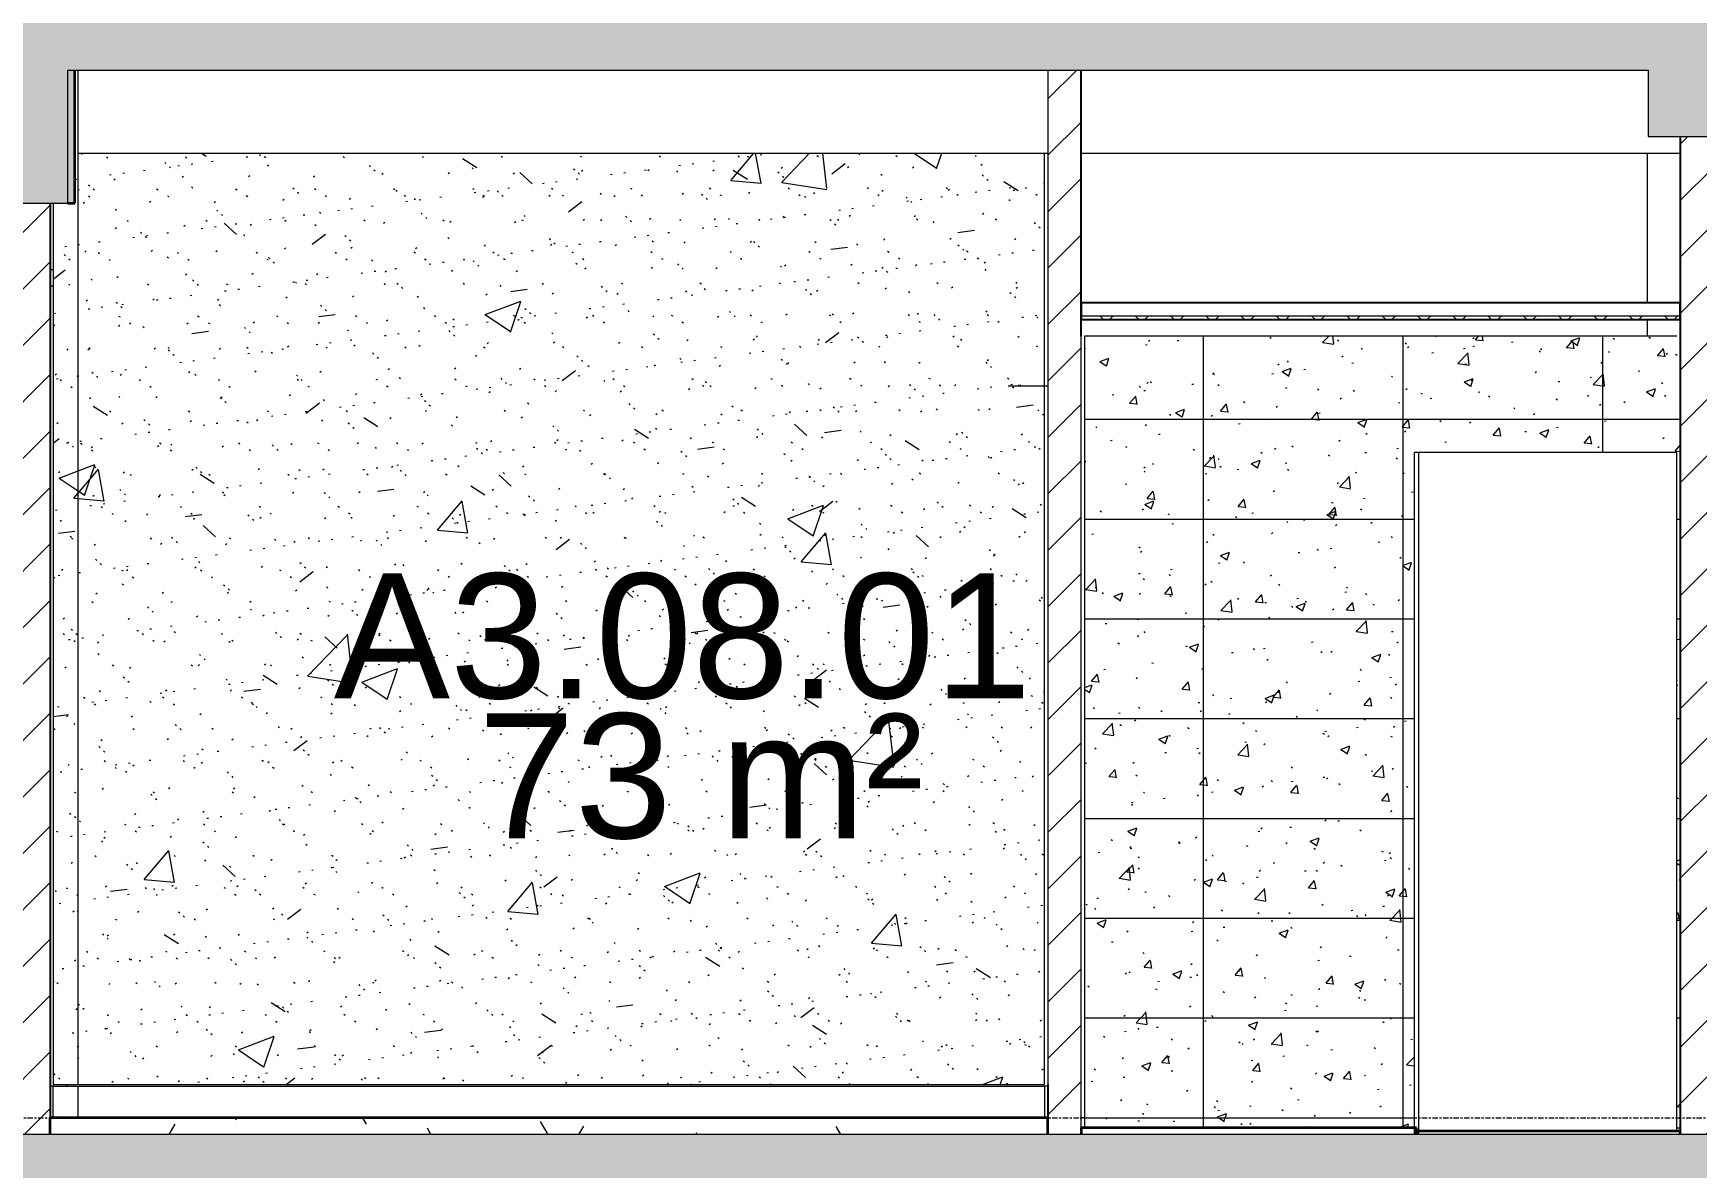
# Model space of a CAD drawing. Header units: millimetres. Extents: x 3451 to 201731, y -8641 to 35300.
# Drawn here: x 138941 to 143941, y 25850 to 29261 of the extents above; entities that cross this region are included whole.
import ezdxf

# ---------------------------------------------------------------- set-up
doc = ezdxf.new("R2010")
doc.units = ezdxf.units.MM
doc.linetypes.add('Centre', pattern=[31.75, 6.35, -4.7625, 15.875, -4.7625])
for name, color, linetype, lineweight in [('0-2', 50, 'Continuous', 5), ('A-AREA-IDEN', 2, 'Continuous', 9), ('A-CLNG', 13, 'Continuous', 9), ('A-CLNG-2', 250, 'Continuous', 25), ('A-CLNG-3', 7, 'Continuous', 9), ('A-CLNG-PATT-2', 9, 'Continuous', 9), ('A-DETL-GENF-1', 7, 'Continuous', 9), ('A-DETL-THIN', 151, 'Continuous', 9), ('A-DOOR', 31, 'Continuous', 9), ('A-DOOR-2', 50, 'Continuous', 18), ('A-FLOR-1', 10, 'Continuous', 35), ('A-FLOR-2', 7, 'Continuous', 9), ('A-FLOR-HRAL', 11, 'Continuous', 9), ('A-FLOR-HRAL-1', 253, 'Continuous', 9), ('A-FLOR-HRAL-2', 53, 'Continuous', 18), ('A-FLOR-LEVL-2', 51, 'Centre', 9), ('A-FLOR-PATT-4', 67, 'Continuous', 9), ('A-GLAZ-CURT', 52, 'Continuous', 9), ('A-GLAZ-CURT-2', 7, 'Continuous', 9), ('A-GLAZ-CURT-3', 50, 'Continuous', 18), ('A-WALL', 113, 'Continuous', 9), ('A-WALL-1', 113, 'Continuous', 25), ('A-WALL-2', 250, 'Continuous', 25), ('A-WALL-3', 7, 'Continuous', 9), ('A-WALL-PATT-2', 9, 'Continuous', 9), ('A-WALL-PATT-4', 111, 'Continuous', 9), ('I-WALL-1', 7, 'Continuous', 9), ('S-BEAM-1', 12, 'Continuous', 5), ('S-BEAM-2', 10, 'Continuous', 35), ('S-BEAM-3', 7, 'Continuous', 9), ('S-COLS', 52, 'Continuous', 9)]:
    doc.layers.add(name, color=color, linetype=linetype, lineweight=lineweight)
doc.styles.add('Arial_1', font='arial.ttf', dxfattribs={"height": 375})
pattern_1 = [(45, (-51987.05, 14125), (-84.8528, 84.8528), [])]
pattern_2 = [(50, (-51987.05, 14125), (1093.104, -95.634), [114.3, -1257.3]), (355, (-51987, 14125), (-211.46, 1146.34), [91.44, -1005.84]), (100.451, (-51896, 14117), (881.656, 1050.7), [97.14, -1068.54]), (46.184, (-51987, 14429.8), (1626.47, -252.26), [171.45, -1885.95]), (96.636, (-51851.5, 14408.8), (1424.42, 1484.57), [145.71, -1602.81]), (351.184, (-51987, 14429.8), (1424.43, 1484.55), [137.16, -1508.76]), (21, (-51834.65, 14353.6), (909.686, -613.59), [114.3, -1257.3]), (326, (-51834.7, 14353.6), (370.81, 1105.13), [91.44, -1005.84]), (71.451, (-51758.8, 14302.5), (1280.503, 491.53), [97.14, -1068.54]), (37.5, (-51987.05, 14125), (18.531, 507.33), [50.292, -943.356, 50.292, -970.788, -1009.65]), (37.5, (-51987.05, 14125), (18.531, 507.33), [-2014.728, 50.292, -959.358]), (7.5, (-51987.05, 14125), (400.918, 601.084), [50.292, -531.876, 50.292, -920.496, -384.81]), (7.5, (-51987.05, 14125), (400.918, 601.084), [-1552.956, 50.292, -334.518]), (327.5, (-52326.9, 14125), (813.545, -34.374), [50.292, -330.708, 50.292, -1138.428, -1577.34]), (327.5, (-52326.9, 14125), (813.545, -34.374), [-1569.72, 50.29, -1527.05]), (317.5, (-52479.3, 14125), (888.775, 152.56), [50.292, -445.008, 50.292, -739.14, -1120.14]), (317.5, (-52479.3, 14125), (888.775, 152.56), [-1284.73, 50.29, -1069.85])]
pattern_3 = [(37.5, (-51987.05, 14125), (-4.7995, 146.8239), [5.029, -110.795, 5.029, -124.511, -123.825]), (37.5, (-51987.05, 14125), (-4.7995, 146.8239), [-245.364, 5.029, -118.796]), (7.5, (-51987.05, 14125), (134.8574, 215.0472), [5.029, -57.455, 5.029, -99.365, -40.005]), (7.5, (-51987.05, 14125), (134.8574, 215.0472), [-166.878, 5.029, -34.976]), (327.5, (-52080.78, 14125), (237.2978, 0.4316), [5.029, -33.071, 5.029, -132.131, -179.07]), (327.5, (-52080.78, 14125), (237.2978, 0.4316), [-175.26, 5.029, -174.041]), (317.5, (-52080.78, 14125), (229.067, 66.8792), [5.029, -14.021, 5.029, -84.887, -102.87]), (317.5, (-52080.78, 14125), (229.067, 66.8792), [-108.966, 5.029, -97.841])]

# ---------------------------------------------------------------- blocks, each defined once
blk = doc.blocks.new('NCV_TKTC_KET CAU_rvt-2-TKCS_MẶT CẮT D')
at = {"layer": 'S-BEAM-1'}
h = blk.add_hatch(color=256, dxfattribs=at)
h.paths.add_polyline_path([(-61911.9, 28750), (-61883.2, 28750), (-61883.2, 29150), (-61911.9, 29150), (-61911.9, 28962.9)])
h.paths.add_polyline_path([(-61583.2, 28750), (-61561.9, 28750), (-61561.9, 29150), (-61583.2, 29150), (-61583.2, 28962.9)])
at = {"layer": 'S-BEAM-2'}
for p, q in [((-61561.9, 28750), (-61561.9, 29150)), ((-61583.2, 28750), (-61561.9, 28750))]:
    blk.add_line(p, q, dxfattribs=at)
at = {"layer": 'S-BEAM-3'}
for p, q in [((-61551.9, 28900), (-58636.9, 28900)), ((-58536.9, 28900), (-56736.9, 28900))]:
    blk.add_line(p, q, dxfattribs=at)
blk = doc.blocks.new('DOOR_CW_01 CANH MO-PANEL KINH - DIG_02-800x2200-CỬA NHÔM KÍNH-400864-TKCS_MẶT CẮT D')
at = {"layer": 'A-DOOR-2'}
blk.add_line((-37936.9, 7800), (-38056.9, 7800), dxfattribs=at)
blk = doc.blocks.new('System Panel - Glazed-647900-TKCS_MẶT CẮT D')
at = {"layer": 'A-GLAZ-CURT-2'}
for p, q in [((-56746.9, 7600), (-57187.4, 7600)), ((-56746.9, 5560), (-56746.9, 7600))]:
    blk.add_line(p, q, dxfattribs=at)
blk = doc.blocks.new('System Panel - Glazed-579379-TKCS_MẶT CẮT D')
at = {"layer": 'A-GLAZ-CURT-2'}
blk.add_line((-57186, 7600), (-57522.4, 7600), dxfattribs=at)
at = {"layer": 'A-GLAZ-CURT-3'}
for p, q in [((-57536.6, 7600), (-57536.6, 5550)), ((-57522.4, 7600), (-57536.6, 7600)), ((-57522.4, 5550), (-57522.4, 7600))]:
    blk.add_line(p, q, dxfattribs=at)
blk = doc.blocks.new('Railing - Railing-947109-TKCS_MẶT CẮT D')
at = {"layer": 'A-FLOR-HRAL-1'}
for p, q in [((-61626.9, 22695), (-61551.9, 22695)), ((-61551.9, 22600), (-61551.9, 22695)), ((-61551.9, 22695), (-58646.9, 22695)), ((-58636.9, 22695), (-58646.9, 22695)), ((-58646.9, 22695), (-58646.9, 22600))]:
    blk.add_line(p, q, dxfattribs=at)
at = {"layer": 'A-FLOR-HRAL-2'}
for p, q in [((-61626.9, 22695), (-61636.9, 22695)), ((-61636.9, 22695), (-61636.9, 22600)), ((-61626.9, 22600), (-61626.9, 22695)), ((-61636.9, 22600), (-61626.9, 22600))]:
    blk.add_line(p, q, dxfattribs=at)
blk = doc.blocks.new('NCV_TKTC_TANG 6 - 8_rvt-5-TKCS_MẶT CẮT D')
at = {"layer": 'A-CLNG-PATT-2'}
h = blk.add_hatch(dxfattribs=at)
h.set_pattern_fill('FP_39', color=256, style=0, pattern_type=2)
h.set_pattern_definition([(45, (-51987.05, 14125), (-53.033, 53.033), []), (135, (-51987.05, 14125), (-53.033, -53.033), [])])
h.paths.add_polyline_path([(-57164.2, 28400), (-56736.9, 28400), (-56736.9, 28410), (-58536.9, 28410), (-58536.9, 28400), (-58470.3, 28400)])
at = {"layer": 'A-FLOR-PATT-4'}
h = blk.add_hatch(dxfattribs=at)
h.set_pattern_fill('FP_33', color=256, style=0, pattern_type=2)
h.set_pattern_definition([(0, (-51987.05, 14125), (609.6, 152.4), [50.292, -406.908, 50.292, -406.908, -2438.4]), (0, (-51987.05, 14125), (609.6, 152.4), [-914.4, 50.292, -864.108, 50.292, -406.908, -1066.8]), (0, (-51987.05, 14125), (609.6, 152.4), [-2286, 50.292, -254.508, 50.292, -711.708]), (120, (-51758.45, 14201.2), (-436.7823, 451.7291), [50.292, -406.908, 50.292, -2845.308]), (120, (-51758.45, 14201.2), (-436.7823, 451.7291), [-507.492, -406.908, 50.292, -864.108, -1524]), (120, (-51758.45, 14201.2), (-436.7823, 451.7291), [-1828.8, 50.292, -406.908, 50.292, -1016.508]), (120, (-51758.45, 14201.2), (-436.7823, 451.7291), [-2336.292, -254.508, 50.292, -711.708]), (240, (-51682.25, 14506), (-172.8177, -604.1291), [50.292, -406.908, 50.292, -406.908, -2438.4]), (240, (-51682.25, 14506), (-172.8177, -604.1291), [-914.4, 50.292, -864.108, 50.292, -406.908, -1066.8]), (240, (-51682.25, 14506), (-172.8177, -604.1291), [-2286, 50.292, -254.508, 50.292, -711.708])])
h.paths.add_polyline_path([(-59776.5, 25950), (-58636.9, 25950), (-58636.9, 26000), (-61636.9, 26000), (-61636.9, 25950), (-61082.6, 25950)])
at = {"layer": 'A-WALL-PATT-2'}
h = blk.add_hatch(dxfattribs=at)
h.set_pattern_fill('FP_35', color=256, style=0, pattern_type=2)
h.set_pattern_definition(pattern_2)
h.paths.add_polyline_path([(-61626.9, 26100), (-61551.9, 26100), (-61551.9, 29150), (-61561.9, 29150), (-61561.9, 28750), (-61626.9, 28750), (-61626.9, 26495.4)])
h = blk.add_hatch(dxfattribs=at)
h.set_pattern_fill('FP_36', color=256, style=0, pattern_type=2)
h.set_pattern_definition(pattern_3)
h.paths.add_polyline_path([(-61626.9, 26100), (-61551.9, 26100), (-61551.9, 29150), (-61561.9, 29150), (-61561.9, 28750), (-61626.9, 28750), (-61626.9, 26495.4)])
h = blk.add_hatch(dxfattribs=at)
h.set_pattern_fill('FP_32', color=256, style=0, pattern_type=2)
h.set_pattern_definition(pattern_1)
h.paths.add_polyline_path([(-58636.9, 25950), (-58536.9, 25950), (-58536.9, 29150), (-58636.9, 29150), (-58636.9, 26100)])
h = blk.add_hatch(dxfattribs=at)
h.set_pattern_fill('FP_32', color=256, style=0, pattern_type=2)
h.set_pattern_definition(pattern_1)
h.paths.add_polyline_path([(-56636.9, 25950), (-56636.9, 28950), (-56736.9, 28950), (-56736.9, 25950)])
h = blk.add_hatch(dxfattribs=at)
h.set_pattern_fill('FP_35', color=256, style=0, pattern_type=2)
h.set_pattern_definition(pattern_2)
h.paths.add_polyline_path([(-59776.5, 26100), (-58646.9, 26100), (-58646.9, 28900), (-61551.9, 28900), (-61551.9, 26100), (-61082.6, 26100)])
h = blk.add_hatch(dxfattribs=at)
h.set_pattern_fill('FP_36', color=256, style=0, pattern_type=2)
h.set_pattern_definition(pattern_3)
h.paths.add_polyline_path([(-59776.5, 26100), (-58646.9, 26100), (-58646.9, 28900), (-61551.9, 28900), (-61551.9, 26100), (-61082.6, 26100)])
h = blk.add_hatch(dxfattribs=at)
h.set_pattern_fill('FP_47', color=256, style=0, pattern_type=2)
h.set_pattern_definition([(50, (-51987.05, 14125), (273.276, -23.909), [28.575, -314.325]), (355, (-51987.05, 14125), (-52.8646, 286.585), [22.86, -251.46]), (100.451, (-51964.28, 14123), (220.414, 262.6745), [24.285, -267.135]), (46.184, (-51987.05, 14201.2), (406.619, -63.0646), [42.862, -471.487]), (96.636, (-51953.17, 14195.94), (356.104, 371.141), [36.428, -400.703]), (351.184, (-51987.05, 14201.2), (356.107, 371.138), [34.29, -377.19]), (21, (-51948.95, 14182.15), (227.4212, -153.3982), [28.575, -314.325]), (326, (-51948.95, 14182.15), (92.7027, 276.282), [22.86, -251.46]), (71.451, (-51930, 14169.37), (320.1254, 122.8816), [24.285, -267.135]), (37.5, (-51987.05, 14125), (4.6325, 126.8326), [5.029, -243.383, 5.029, -250.241, -252.413]), (37.5, (-51987.05, 14125), (4.6325, 126.8326), [-503.682, 5.029, -247.383]), (7.5, (-51987.05, 14125), (100.2292, 150.2711), [5.029, -140.513, 5.029, -237.668, -96.203]), (7.5, (-51987.05, 14125), (100.2292, 150.2711), [-388.239, 5.029, -91.173]), (327.5, (-52072.01, 14125), (203.38684, -8.5935), [5.029, -90.221, 5.029, -292.151, -394.335]), (327.5, (-52072.01, 14125), (203.38684, -8.5935), [-392.43, 5.029, -389.306]), (317.5, (-52110.11, 14125), (222.1944, 38.1398), [5.029, -118.796, 5.029, -192.329, -280.035]), (317.5, (-52110.11, 14125), (222.1944, 38.1398), [-321.183, 5.029, -275.006])])
h.paths.add_polyline_path([(-58526.9, 25970), (-57536.6, 25970), (-57536.6, 28000), (-56746.9, 28000), (-56746.9, 25970), (-56736.9, 25970), (-56736.9, 28350), (-58526.9, 28350), (-58526.9, 26495.4)])
h = blk.add_hatch(dxfattribs=at)
h.set_pattern_fill('FP_68', color=256, style=0, pattern_type=2)
h.set_pattern_definition([(0, (-56741.94, 26000), (0, 300), []), (90, (-56741.94, 26000), (-600, 4e-14), [])])
h.paths.add_polyline_path([(-58526.9, 25970), (-57536.6, 25970), (-57536.6, 28000), (-56746.9, 28000), (-56746.9, 25970), (-56736.9, 25970), (-56736.9, 28350), (-58526.9, 28350), (-58526.9, 26495.4)])
at = {"layer": 'A-CLNG-2'}
for p, q in [((-56736.9, 28450), (-58536.9, 28450)), ((-58536.9, 28450), (-58536.9, 28400)), ((-56736.9, 28400), (-56736.9, 28450)), ((-58536.9, 28400), (-56736.9, 28400))]:
    blk.add_line(p, q, dxfattribs=at)
at = {"layer": 'A-CLNG-3'}
blk.add_line((-56736.9, 28410), (-58536.9, 28410), dxfattribs=at)
at = {"layer": 'A-FLOR-1'}
for p, q in [((-58636.9, 26000), (-61636.9, 26000)), ((-61636.9, 26000), (-61636.9, 25950)), ((-58636.9, 25950), (-58636.9, 26000)), ((-57529.5, 25970), (-58536.9, 25970)), ((-58536.9, 25970), (-58536.9, 25950)), ((-57529.5, 25950), (-57529.5, 25970)), ((-56736.9, 25960), (-57529.5, 25960)), ((-57529.5, 25960), (-57529.5, 25950)), ((-56736.9, 25950), (-56736.9, 25960))]:
    blk.add_line(p, q, dxfattribs=at)
at = {"layer": 'A-FLOR-2'}
blk.add_line((-56746.9, 25970), (-56736.9, 25970), dxfattribs=at)
at = {"layer": 'A-WALL-2'}
for p, q in [((-58536.9, 28350), (-58536.9, 29150)), ((-56736.9, 28950), (-56736.9, 25950)), ((-58636.9, 26100), (-58636.9, 25950))]:
    blk.add_line(p, q, dxfattribs=at)
at = {"layer": 'A-WALL-3'}
for p, q in [((-58636.9, 29150), (-58636.9, 26100)), ((-58536.9, 25950), (-58536.9, 28350))]:
    blk.add_line(p, q, dxfattribs=at)
at = {"layer": 'I-WALL-1'}
for p, q in [((-61551.9, 26100), (-61551.9, 29150)), ((-58646.9, 26100), (-58646.9, 28900)), ((-61626.9, 28750), (-61626.9, 26100)), ((-56746.9, 28350), (-58526.9, 28350)), ((-58526.9, 28350), (-58526.9, 25970)), ((-61626.9, 26100), (-61551.9, 26100)), ((-61551.9, 26100), (-58646.9, 26100))]:
    blk.add_line(p, q, dxfattribs=at)
at = {"layer": 'A-DOOR'}
blk.add_blockref('DOOR_CW_01 CANH MO-PANEL KINH - DIG_02-800x2200-CỬA NHÔM KÍNH-400864-TKCS_MẶT CẮT D', (-20700, 20400), dxfattribs=at)
at = {"layer": 'A-FLOR-HRAL'}
blk.add_blockref('Railing - Railing-947109-TKCS_MẶT CẮT D', (0, 3400), dxfattribs=at)
at = {"layer": 'A-GLAZ-CURT'}
for name in ['System Panel - Glazed-579379-TKCS_MẶT CẮT D', 'System Panel - Glazed-647900-TKCS_MẶT CẮT D']:
    blk.add_blockref(name, (0, 20400), dxfattribs=at)

msp = doc.modelspace()

# ---------------------------------------------------------------- hatches: boundary and pattern name
at = {"layer": 'A-DETL-GENF-1'}
h = msp.add_hatch(color=256, dxfattribs=at)
h.paths.add_polyline_path([(160390.5, 28750), (160692.2, 28750), (160692.2, 29150), (167092.5, 29150), (167092.5, 28900), (167692.5, 28900), (167692.5, 29150), (171492.9, 29150), (171492.9, 28950), (171692.9, 28950), (171692.9, 29150), (175790.9, 29150), (175790.9, 28750), (176090.9, 28750), (176090.9, 29350), (155092.5, 29350), (155092.5, 29550), (151265.9, 29550), (151265.9, 29150), (151465.9, 29150), (151465.9, 29350), (154892.5, 29350), (154892.5, 28950), (155092.5, 28950), (155092.5, 29150), (156090.8, 29150), (156090.8, 28750), (156392.5, 28750), (156392.5, 29150), (160390.5, 29150), (160390.5, 28962.9)])
h.paths.add_polyline_path([(122565.4, 28750), (122694.6, 28750), (122694.6, 29550), (122392.5, 29550), (122392.5, 28750)])
h.paths.add_polyline_path([(138744.6, 28750), (139044.6, 28750), (139044.6, 29150), (143794.6, 29150), (143794.6, 28950), (143994.6, 28950), (143994.6, 29150), (146969.9, 29150), (146969.9, 28750), (147269.9, 28750), (147269.9, 29150), (148965.9, 29150), (148965.9, 28950), (149165.9, 28951.3), (149165.9, 29550), (148967.5, 29550), (148967.5, 29350), (129192.5, 29350), (129192.5, 29550), (126628.8, 29550), (126628.8, 28950), (126828.8, 28950), (126828.8, 29350), (128244.5, 29350), (128244.5, 28950), (128444.5, 28950), (128444.5, 29350), (128994.6, 29350), (128994.6, 28950), (129194.6, 28950), (129194.6, 29150), (130594.7, 29150), (130594.7, 28750), (130894.7, 28750), (130894.7, 29150), (135595.5, 29150), (135595.5, 28950), (135794.6, 28950), (135794.6, 29150), (138744.6, 29150), (138744.6, 28962.9)])
h.paths.add_polyline_path([(151265.9, 30250), (151465.9, 30250), (151465.9, 30750), (148965.9, 30750), (148965.9, 30250), (149165.9, 30250), (149165.9, 30600), (151265.9, 30600)])
h = msp.add_hatch(color=256, dxfattribs=at)
h.paths.add_polyline_path([(160443.5, 25350), (160692.2, 25350), (160692.2, 25750), (167092.5, 25750), (167092.5, 25500), (167692.5, 25500), (167692.5, 25750), (171492.9, 25750), (171492.9, 25550), (171692.9, 25550), (171692.9, 25750), (175790.9, 25750), (175790.9, 25350), (176090.9, 25350), (176090.9, 25950), (151265.9, 25948.3), (151265.9, 25550), (151465.9, 25550), (151465.9, 25750), (154892.5, 25750), (154892.5, 25550), (155092.5, 25550), (155092.5, 25750), (156090.8, 25750), (156090.8, 25350), (156392.5, 25350), (156392.5, 25750), (160390.5, 25750), (160390.5, 25350)])
h.paths.add_polyline_path([(130894.7, 25350), (130894.7, 25750), (135595.5, 25750), (135595.5, 25550), (135794.6, 25550), (135794.6, 25750), (138744.6, 25750), (138744.6, 25350), (139044.6, 25350), (139044.6, 25750), (143794.6, 25750), (143794.6, 25550), (143994.6, 25550), (143994.6, 25750), (146969.9, 25750), (146969.9, 25350), (147269.9, 25350), (147269.9, 25750), (148965.9, 25750), (148965.9, 25550), (149165.9, 25551.3), (149165.9, 25950), (128994.6, 25950), (128994.6, 25550), (129194.6, 25550), (129194.6, 25750), (130594.7, 25750), (130594.7, 25350)])
h.paths.add_polyline_path([(122694.6, 25350), (122694.6, 25950), (122392.5, 25950), (122392.5, 25350)])
h.paths.add_polyline_path([(126628.8, 25550), (126828.8, 25550), (126828.8, 25750), (128244.5, 25750), (128244.5, 25550), (128444.5, 25550), (128443, 25950), (126628.8, 25950)])
at = {"layer": 'A-WALL-PATT-4'}
h = msp.add_hatch(dxfattribs=at)
h.set_pattern_fill('FP_32', color=256, style=0, pattern_type=2)
h.set_pattern_definition([(45, (148640.78, 14125), (-84.8528, 84.8528), [])])
h.paths.add_polyline_path([(138892.2, 25950), (138992.5, 25950), (138992.5, 28750), (138792.5, 28750), (138792.5, 25950)])

# ---------------------------------------------------------------- linework, layer by layer
at = {"layer": 'A-CLNG'}
for p, q in [((138992.5, 28550), (139000.9, 28550)), ((139000.9, 28500), (138992.5, 28500))]:
    msp.add_line(p, q, dxfattribs=at)
at = {"layer": 'A-DETL-THIN'}
for p, q in [((139044.6, 28750), (139044.6, 29150)), ((139044.6, 29150), (143794.6, 29150)), ((143794.6, 29150), (143794.6, 28950)), ((143794.6, 28950), (143994.6, 28950)), ((138744.6, 28750), (139044.6, 28750)), ((149165.9, 25950), (128994.6, 25950))]:
    msp.add_line(p, q, dxfattribs=at)
at = {"layer": 'A-FLOR-LEVL-2'}
msp.add_line((106972.4, 26000), (198239.7, 26000), dxfattribs=at)
at = {"layer": 'A-WALL'}
for p, q in [((139040.9, 26100), (139040.9, 26095)), ((142100.9, 26000), (142090.9, 26000))]:
    msp.add_line(p, q, dxfattribs=at)
at = {"layer": 'A-WALL-1'}
msp.add_line((138992.5, 25950), (138992.5, 28750), dxfattribs=at)
at = {"layer": 'S-COLS'}
for p, q in [((143792.5, 28450), (143792.5, 28900)), ((143792.5, 28350), (143792.5, 28400))]:
    msp.add_line(p, q, dxfattribs=at)

# ---------------------------------------------------------------- block references
at = {"layer": '0-2'}
for name in ['NCV_TKTC_KET CAU_rvt-2-TKCS_MẶT CẮT D', 'NCV_TKTC_TANG 6 - 8_rvt-5-TKCS_MẶT CẮT D']:
    msp.add_blockref(name, (200627.8, 0), dxfattribs=at)

# ---------------------------------------------------------------- texts
at = {"layer": 'A-AREA-IDEN', "char_height": 375, "line_spacing_factor": 0.936439, "style": 'Arial_1'}
for s, insert, width, attachment_point in [('\\pt7.5,15,22.5,30,37.5,45,52.5,60,67.5,75,82.5,90,97.5,105,112.5,120,127.5,135,142.5,150,157.5,165,172.5,180,187.5,195,202.5,210,217.5,225,232.5,240;A3.08.01', (140892.7, 27256.2), 2094, 8), ('\\pt7.5,15,22.5,30,37.5,45,52.5,60,67.5,75,82.5,90,97.5,105,112.5,120,127.5,135,142.5,150,157.5,165,172.5,180,187.5,195,202.5,210,217.5,225,232.5,240;73 m²', (140947, 27025.6), 1359, 5)]:
    msp.add_mtext(s, dxfattribs=dict(at, insert=insert, width=width, attachment_point=attachment_point))

doc.saveas('drawing.dxf')
